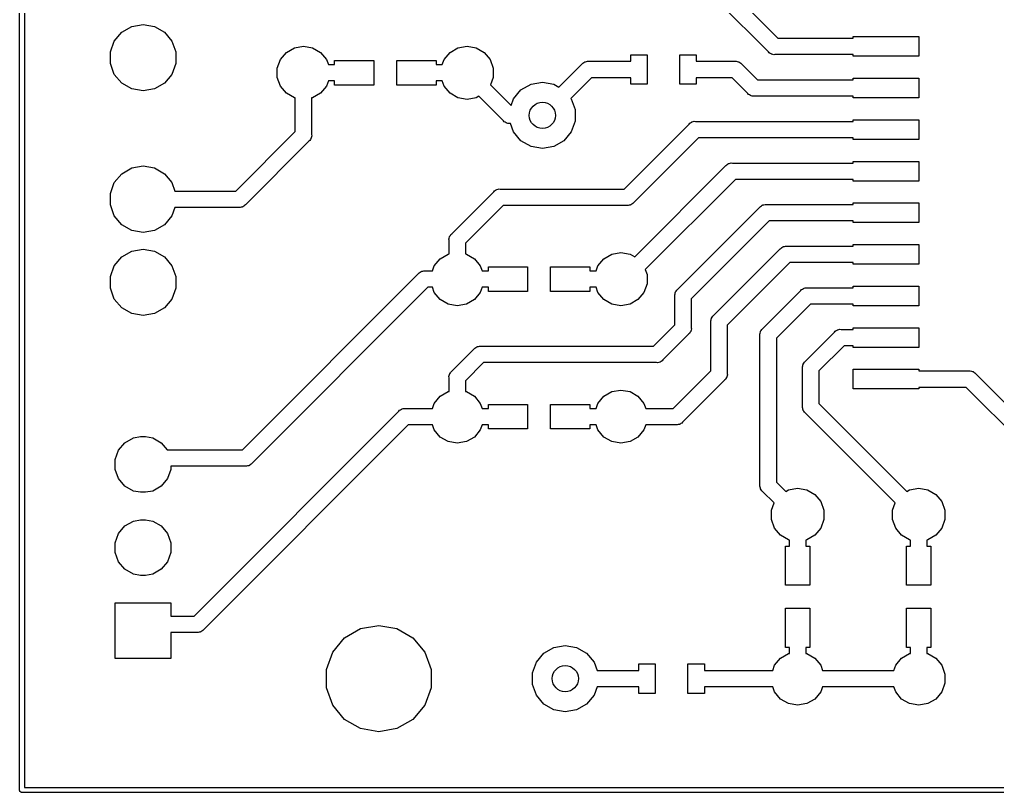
# Model space of a CAD drawing. Extents: x 89.9 to 146.1, y -94.1 to -50.9.
# Drawn here: x 89.92 to 119.81, y -94.08 to -70.47 of the extents above; entities that cross this region are included whole.
import ezdxf

# ---------------------------------------------------------------- set-up
doc = ezdxf.new("R2010")
doc.units = 0
doc.header["$MEASUREMENT"] = 0
doc.layers.add('BLACK', color=7, linetype='CONTINUOUS')

msp = doc.modelspace()

# ---------------------------------------------------------------- linework, layer by layer
at = {"layer": 'BLACK', "linetype": 'CONTINUOUS'}
for p, q in [((89.925, -93.9868), (89.925, -50.9934)), ((90.075, -51.075), (90.075, -93.925)), ((111.584, -69.5309), (113.099, -71.045)), ((112.811, -71.4641), (111.296, -69.95)), ((93.0473, -70.8621), (93.3527, -70.6858)), ((93.3527, -70.6858), (93.7, -70.6246)), ((93.7, -70.6246), (94.0473, -70.6858)), ((94.0473, -70.6858), (94.3527, -70.8621)), ((92.8206, -71.1323), (93.0473, -70.8621)), ((94.3527, -70.8621), (94.5794, -71.1323)), ((113.099, -71.045), (115.4, -71.045)), ((115.4, -71.045), (115.4, -70.995)), ((115.4, -70.995), (117.4, -70.995)), ((117.4, -70.995), (117.4, -71.595)), ((92.7, -71.4637), (92.8206, -71.1323)), ((94.5794, -71.1323), (94.7, -71.4637)), ((98.0778, -71.4777), (98.3222, -71.3366)), ((98.3222, -71.3366), (98.6, -71.2877)), ((98.6, -71.2877), (98.8778, -71.3366)), ((98.8778, -71.3366), (99.1222, -71.4777)), ((103.078, -71.4777), (103.322, -71.3366)), ((103.322, -71.3366), (103.6, -71.2877)), ((103.6, -71.2877), (103.878, -71.3366)), ((103.878, -71.3366), (104.122, -71.4777)), ((92.7, -71.8163), (92.7, -71.4637)), ((94.7, -71.4637), (94.7, -71.8163)), ((97.8, -71.9589), (97.8965, -71.6938)), ((97.8965, -71.6938), (98.0778, -71.4777)), ((99.1222, -71.4777), (99.3035, -71.6938)), ((99.3035, -71.6938), (99.3603, -71.85)), ((102.84, -71.85), (102.896, -71.6938)), ((102.896, -71.6938), (103.078, -71.4777)), ((104.122, -71.4777), (104.304, -71.6938)), ((104.304, -71.6938), (104.4, -71.9589)), ((108.6, -71.75), (108.6, -71.55)), ((108.6, -71.55), (109.1, -71.55)), ((109.1, -71.55), (109.1, -72.45)), ((110.1, -72.45), (110.1, -71.55)), ((110.1, -71.55), (110.6, -71.55)), ((110.6, -71.55), (110.6, -71.75)), ((112.832, -71.4895), (112.811, -71.4641)), ((112.861, -71.506), (112.832, -71.4895)), ((112.888, -71.5251), (112.861, -71.506)), ((112.899, -71.528), (112.888, -71.5251)), ((112.908, -71.5335), (112.899, -71.528)), ((112.941, -71.5393), (112.908, -71.5335)), ((112.973, -71.5479), (112.941, -71.5393)), ((113.006, -71.545), (112.973, -71.5479)), ((115.4, -71.545), (113.006, -71.545)), ((115.4, -71.595), (115.4, -71.545)), ((117.4, -71.595), (115.4, -71.595)), ((92.8206, -72.1477), (92.7, -71.8163)), ((94.7, -71.8163), (94.5794, -72.1477)), ((97.8, -72.2411), (97.8, -71.9589)), ((99.3603, -71.85), (99.55, -71.85)), ((99.55, -71.85), (99.55, -71.725)), ((99.55, -71.725), (100.75, -71.725)), ((100.75, -71.725), (100.75, -72.475)), ((101.45, -72.475), (101.45, -71.725)), ((101.45, -71.725), (102.65, -71.725)), ((102.65, -71.725), (102.65, -71.85)), ((102.65, -71.85), (102.84, -71.85)), ((104.4, -71.9589), (104.4, -72.2411)), ((106.408, -72.5385), (107.116, -71.8309)), ((107.116, -71.8309), (107.137, -71.8055)), ((107.137, -71.8055), (107.166, -71.789)), ((107.166, -71.789), (107.193, -71.7699)), ((107.193, -71.7699), (107.204, -71.767)), ((107.204, -71.767), (107.213, -71.7615)), ((107.213, -71.7615), (107.246, -71.7557)), ((107.246, -71.7557), (107.278, -71.7471)), ((107.278, -71.7471), (107.311, -71.75)), ((107.311, -71.75), (108.6, -71.75)), ((110.6, -71.75), (111.789, -71.75)), ((111.789, -71.75), (111.822, -71.7471)), ((111.822, -71.7471), (111.854, -71.7557)), ((111.854, -71.7557), (111.887, -71.7615)), ((111.887, -71.7615), (111.896, -71.767)), ((111.896, -71.767), (111.907, -71.7699)), ((111.907, -71.7699), (111.934, -71.7889)), ((111.934, -71.7889), (111.963, -71.8055)), ((111.963, -71.8055), (111.984, -71.8309)), ((111.984, -71.8309), (112.469, -72.315)), ((93.0473, -72.4179), (92.8206, -72.1477)), ((94.5794, -72.1477), (94.3527, -72.4179)), ((97.8965, -72.5062), (97.8, -72.2411)), ((104.4, -72.2411), (104.319, -72.465)), ((107.404, -72.25), (106.771, -72.8824)), ((108.6, -72.25), (107.404, -72.25)), ((108.6, -72.45), (108.6, -72.25)), ((111.696, -72.25), (110.6, -72.25)), ((110.6, -72.25), (110.6, -72.45)), ((112.181, -72.7341), (111.696, -72.25)), ((115.4, -72.315), (115.4, -72.265)), ((115.4, -72.265), (117.4, -72.265)), ((117.4, -72.265), (117.4, -72.865)), ((93.3527, -72.5942), (93.0473, -72.4179)), ((93.7, -72.6554), (93.3527, -72.5942)), ((94.0473, -72.5942), (93.7, -72.6554)), ((94.3527, -72.4179), (94.0473, -72.5942)), ((98.0778, -72.7223), (97.8965, -72.5062)), ((99.3035, -72.5062), (99.1222, -72.7223)), ((99.3603, -72.35), (99.3035, -72.5062)), ((99.55, -72.35), (99.3603, -72.35)), ((99.55, -72.475), (99.55, -72.35)), ((100.75, -72.475), (99.55, -72.475)), ((102.65, -72.475), (101.45, -72.475)), ((102.84, -72.35), (102.65, -72.35)), ((102.65, -72.35), (102.65, -72.475)), ((102.896, -72.5062), (102.84, -72.35)), ((103.078, -72.7223), (102.896, -72.5062)), ((104.319, -72.465), (104.947, -73.0937)), ((105.247, -72.6221), (105.553, -72.4458)), ((105.553, -72.4458), (105.9, -72.3846)), ((105.9, -72.3846), (106.247, -72.4458)), ((106.247, -72.4458), (106.408, -72.5385)), ((109.1, -72.45), (108.6, -72.45)), ((110.6, -72.45), (110.1, -72.45)), ((112.469, -72.315), (115.4, -72.315)), ((98.3222, -72.8634), (98.0778, -72.7223)), ((98.35, -72.8683), (98.3222, -72.8634)), ((98.35, -73.8964), (98.35, -72.8683)), ((98.8778, -72.8634), (98.85, -72.8683)), ((98.85, -72.8683), (98.85, -73.9891)), ((99.1222, -72.7223), (98.8778, -72.8634)), ((103.322, -72.8634), (103.078, -72.7223)), ((103.6, -72.9123), (103.322, -72.8634)), ((103.878, -72.8634), (103.6, -72.9123)), ((103.961, -72.815), (103.878, -72.8634)), ((104.716, -73.5691), (103.961, -72.815)), ((104.947, -73.0937), (105.021, -72.8923)), ((105.021, -72.8923), (105.247, -72.6221)), ((106.771, -72.8824), (106.779, -72.8923)), ((106.779, -72.8923), (106.9, -73.2237)), ((112.202, -72.7595), (112.181, -72.7341)), ((112.231, -72.776), (112.202, -72.7595)), ((112.258, -72.7951), (112.231, -72.776)), ((112.269, -72.798), (112.258, -72.7951)), ((112.278, -72.8035), (112.269, -72.798)), ((112.311, -72.8093), (112.278, -72.8035)), ((112.343, -72.8179), (112.311, -72.8093)), ((112.376, -72.815), (112.343, -72.8179)), ((115.4, -72.815), (112.376, -72.815)), ((115.4, -72.865), (115.4, -72.815)), ((117.4, -72.865), (115.4, -72.865)), ((106.9, -73.2237), (106.9, -73.5763)), ((104.737, -73.5945), (104.716, -73.5691)), ((104.766, -73.611), (104.737, -73.5945)), ((104.793, -73.6301), (104.766, -73.611)), ((104.804, -73.633), (104.793, -73.6301)), ((104.813, -73.6385), (104.804, -73.633)), ((104.846, -73.6443), (104.813, -73.6385)), ((104.878, -73.6529), (104.846, -73.6443)), ((104.911, -73.65), (104.878, -73.6529)), ((104.927, -73.65), (104.911, -73.65)), ((105.021, -73.9077), (104.927, -73.65)), ((106.9, -73.5763), (106.779, -73.9077)), ((108.396, -75.65), (110.381, -73.6659)), ((110.381, -73.6659), (110.402, -73.6405)), ((110.402, -73.6405), (110.431, -73.624)), ((110.431, -73.624), (110.458, -73.6049)), ((110.458, -73.6049), (110.469, -73.602)), ((110.469, -73.602), (110.478, -73.5965)), ((110.478, -73.5965), (110.511, -73.5907)), ((110.511, -73.5907), (110.543, -73.5821)), ((110.543, -73.5821), (110.576, -73.585)), ((110.576, -73.585), (115.4, -73.585)), ((115.4, -73.585), (115.4, -73.535)), ((115.4, -73.535), (117.4, -73.535)), ((117.4, -73.535), (117.4, -74.135)), ((96.5364, -75.71), (98.35, -73.8964)), ((98.833, -74.0965), (98.8301, -74.1073)), ((98.8385, -74.0868), (98.833, -74.0965)), ((98.8443, -74.0542), (98.8385, -74.0868)), ((98.8529, -74.0221), (98.8443, -74.0542)), ((98.85, -73.9891), (98.8529, -74.0221)), ((105.247, -74.1779), (105.021, -73.9077)), ((106.779, -73.9077), (106.553, -74.1779)), ((110.669, -74.085), (108.684, -76.0691)), ((115.4, -74.085), (110.669, -74.085)), ((115.4, -74.135), (115.4, -74.085)), ((98.7691, -74.1845), (96.8245, -76.1291)), ((98.7945, -74.1632), (98.7691, -74.1845)), ((98.811, -74.1345), (98.7945, -74.1632)), ((98.8301, -74.1073), (98.811, -74.1345)), ((105.553, -74.3542), (105.247, -74.1779)), ((105.9, -74.4154), (105.553, -74.3542)), ((106.247, -74.3542), (105.9, -74.4154)), ((106.553, -74.1779), (106.247, -74.3542)), ((117.4, -74.135), (115.4, -74.135)), ((93.3527, -75.0058), (93.7, -74.9446)), ((93.7, -74.9446), (94.0473, -75.0058)), ((108.725, -77.7216), (111.511, -74.9359)), ((111.511, -74.9359), (111.532, -74.9105)), ((111.532, -74.9105), (111.561, -74.894)), ((111.561, -74.894), (111.588, -74.8749)), ((111.588, -74.8749), (111.599, -74.872)), ((111.599, -74.872), (111.608, -74.8665)), ((111.608, -74.8665), (111.641, -74.8607)), ((111.641, -74.8607), (111.673, -74.8521)), ((111.673, -74.8521), (111.706, -74.855)), ((111.706, -74.855), (115.4, -74.855)), ((115.4, -74.855), (115.4, -74.805)), ((115.4, -74.805), (117.4, -74.805)), ((117.4, -74.805), (117.4, -75.405)), ((92.8206, -75.4523), (93.0473, -75.1821)), ((93.0473, -75.1821), (93.3527, -75.0058)), ((94.0473, -75.0058), (94.3527, -75.1821)), ((94.3527, -75.1821), (94.5794, -75.4523)), ((92.7, -75.7837), (92.8206, -75.4523)), ((94.5794, -75.4523), (94.6732, -75.71)), ((111.799, -75.355), (109.045, -78.1084)), ((115.4, -75.355), (111.799, -75.355)), ((115.4, -75.405), (115.4, -75.355)), ((117.4, -75.405), (115.4, -75.405)), ((92.7, -76.1363), (92.7, -75.7837)), ((94.6732, -75.71), (96.5364, -75.71)), ((103.131, -77.0155), (104.416, -75.7309)), ((104.416, -75.7309), (104.437, -75.7055)), ((104.437, -75.7055), (104.466, -75.689)), ((104.466, -75.689), (104.493, -75.6699)), ((104.493, -75.6699), (104.504, -75.667)), ((104.504, -75.667), (104.513, -75.6615)), ((104.513, -75.6615), (104.546, -75.6557)), ((104.546, -75.6557), (104.578, -75.6471)), ((104.578, -75.6471), (104.611, -75.65)), ((104.611, -75.65), (108.396, -75.65)), ((92.8206, -76.4677), (92.7, -76.1363)), ((96.7365, -76.193), (96.7268, -76.1985)), ((96.7473, -76.1901), (96.7365, -76.193)), ((96.7744, -76.171), (96.7473, -76.1901)), ((96.8032, -76.1545), (96.7744, -76.171)), ((96.8245, -76.1291), (96.8032, -76.1545)), ((104.704, -76.15), (103.55, -77.3036)), ((108.489, -76.15), (104.704, -76.15)), ((108.522, -76.1529), (108.489, -76.15)), ((108.554, -76.1443), (108.522, -76.1529)), ((108.587, -76.1385), (108.554, -76.1443)), ((108.596, -76.133), (108.587, -76.1385)), ((108.607, -76.1301), (108.596, -76.133)), ((108.634, -76.111), (108.607, -76.1301)), ((108.663, -76.0945), (108.634, -76.111)), ((108.684, -76.0691), (108.663, -76.0945)), ((112.541, -76.2059), (112.562, -76.1805)), ((112.562, -76.1805), (112.591, -76.164)), ((112.591, -76.164), (112.618, -76.1449)), ((112.618, -76.1449), (112.629, -76.142)), ((112.629, -76.142), (112.638, -76.1365)), ((112.638, -76.1365), (112.671, -76.1307)), ((112.671, -76.1307), (112.703, -76.1221)), ((112.703, -76.1221), (112.736, -76.125)), ((112.736, -76.125), (115.4, -76.125)), ((115.4, -76.125), (115.4, -76.075)), ((115.4, -76.075), (117.4, -76.075)), ((117.4, -76.075), (117.4, -76.675)), ((93.0473, -76.7379), (92.8206, -76.4677)), ((94.5794, -76.4677), (94.3527, -76.7379)), ((94.6732, -76.21), (94.5794, -76.4677)), ((96.6291, -76.21), (94.6732, -76.21)), ((96.6621, -76.2129), (96.6291, -76.21)), ((96.6942, -76.2043), (96.6621, -76.2129)), ((96.7268, -76.1985), (96.6942, -76.2043)), ((110.031, -78.7155), (112.541, -76.2059)), ((93.3527, -76.9142), (93.0473, -76.7379)), ((94.3527, -76.7379), (94.0473, -76.9142)), ((112.829, -76.625), (110.45, -79.0036)), ((115.4, -76.625), (112.829, -76.625)), ((115.4, -76.675), (115.4, -76.625)), ((117.4, -76.675), (115.4, -76.675)), ((93.7, -76.9754), (93.3527, -76.9142)), ((94.0473, -76.9142), (93.7, -76.9754)), ((103.07, -77.0927), (103.089, -77.0655)), ((103.089, -77.0655), (103.106, -77.0368)), ((103.106, -77.0368), (103.131, -77.0155)), ((103.047, -77.1779), (103.056, -77.1458)), ((103.05, -77.2109), (103.047, -77.1779)), ((103.05, -77.6317), (103.05, -77.2109)), ((103.056, -77.1458), (103.061, -77.1132)), ((103.061, -77.1132), (103.067, -77.1035)), ((103.067, -77.1035), (103.07, -77.0927)), ((103.55, -77.3036), (103.55, -77.6317)), ((115.4, -77.395), (115.4, -77.345)), ((115.4, -77.345), (117.4, -77.345)), ((117.4, -77.345), (117.4, -77.945)), ((93.0473, -77.7221), (93.3527, -77.5458)), ((93.3527, -77.5458), (93.7, -77.4846)), ((93.7, -77.4846), (94.0473, -77.5458)), ((94.0473, -77.5458), (94.3527, -77.7221)), ((102.778, -77.7777), (103.022, -77.6366)), ((103.022, -77.6366), (103.05, -77.6317)), ((103.55, -77.6317), (103.578, -77.6366)), ((103.578, -77.6366), (103.822, -77.7777)), ((107.778, -77.7777), (108.022, -77.6366)), ((108.022, -77.6366), (108.3, -77.5877)), ((108.3, -77.5877), (108.578, -77.6366)), ((108.578, -77.6366), (108.725, -77.7216)), ((111.131, -79.5155), (113.171, -77.4759)), ((113.171, -77.4759), (113.192, -77.4505)), ((113.192, -77.4505), (113.221, -77.434)), ((113.221, -77.434), (113.248, -77.4149)), ((113.248, -77.4149), (113.259, -77.412)), ((113.259, -77.412), (113.268, -77.4065)), ((113.268, -77.4065), (113.301, -77.4007)), ((113.301, -77.4007), (113.333, -77.3921)), ((113.333, -77.3921), (113.366, -77.395)), ((113.366, -77.395), (115.4, -77.395)), ((92.8206, -77.9923), (93.0473, -77.7221)), ((94.3527, -77.7221), (94.5794, -77.9923)), ((102.596, -77.9938), (102.778, -77.7777)), ((103.822, -77.7777), (104.004, -77.9938)), ((107.596, -77.9938), (107.778, -77.7777)), ((113.459, -77.895), (111.55, -79.8036)), ((115.4, -77.895), (113.459, -77.895)), ((115.4, -77.945), (115.4, -77.895)), ((117.4, -77.945), (115.4, -77.945)), ((92.7, -78.3237), (92.8206, -77.9923)), ((94.5794, -77.9923), (94.7, -78.3237)), ((96.7364, -83.61), (102.116, -78.2309)), ((102.116, -78.2309), (102.137, -78.2055)), ((102.137, -78.2055), (102.166, -78.189)), ((102.166, -78.189), (102.193, -78.1699)), ((102.193, -78.1699), (102.204, -78.167)), ((102.204, -78.167), (102.213, -78.1615)), ((102.213, -78.1615), (102.246, -78.1557)), ((102.246, -78.1557), (102.278, -78.1471)), ((102.278, -78.1471), (102.311, -78.15)), ((102.311, -78.15), (102.54, -78.15)), ((102.54, -78.15), (102.596, -77.9938)), ((104.004, -77.9938), (104.06, -78.15)), ((104.06, -78.15), (104.25, -78.15)), ((104.25, -78.15), (104.25, -78.025)), ((104.25, -78.025), (105.45, -78.025)), ((105.45, -78.025), (105.45, -78.775)), ((106.15, -78.775), (106.15, -78.025)), ((106.15, -78.025), (107.35, -78.025)), ((107.35, -78.025), (107.35, -78.15)), ((107.35, -78.15), (107.54, -78.15)), ((107.54, -78.15), (107.596, -77.9938)), ((109.045, -78.1084), (109.1, -78.2589)), ((109.1, -78.2589), (109.1, -78.5411)), ((92.7, -78.6763), (92.7, -78.3237)), ((94.7, -78.3237), (94.7, -78.6763)), ((109.1, -78.5411), (109.004, -78.8062)), ((92.8206, -79.0077), (92.7, -78.6763)), ((94.7, -78.6763), (94.5794, -79.0077)), ((102.404, -78.65), (97.0245, -84.0291)), ((102.54, -78.65), (102.404, -78.65)), ((102.596, -78.8062), (102.54, -78.65)), ((102.778, -79.0223), (102.596, -78.8062)), ((104.004, -78.8062), (103.822, -79.0223)), ((104.06, -78.65), (104.004, -78.8062)), ((104.25, -78.65), (104.06, -78.65)), ((104.25, -78.775), (104.25, -78.65)), ((105.45, -78.775), (104.25, -78.775)), ((107.35, -78.775), (106.15, -78.775)), ((107.54, -78.65), (107.35, -78.65)), ((107.35, -78.65), (107.35, -78.775)), ((107.596, -78.8062), (107.54, -78.65)), ((107.778, -79.0223), (107.596, -78.8062)), ((109.004, -78.8062), (108.822, -79.0223)), ((109.947, -78.8779), (109.956, -78.8458)), ((109.95, -78.9109), (109.947, -78.8779)), ((109.956, -78.8458), (109.961, -78.8132)), ((109.961, -78.8132), (109.967, -78.8035)), ((109.967, -78.8035), (109.97, -78.7927)), ((109.97, -78.7927), (109.989, -78.7655)), ((109.989, -78.7655), (110.006, -78.7368)), ((110.006, -78.7368), (110.031, -78.7155)), ((112.631, -79.9155), (113.801, -78.7459)), ((113.801, -78.7459), (113.822, -78.7205)), ((113.822, -78.7205), (113.851, -78.704)), ((113.851, -78.704), (113.878, -78.6849)), ((113.878, -78.6849), (113.889, -78.682)), ((113.889, -78.682), (113.898, -78.6765)), ((113.898, -78.6765), (113.931, -78.6707)), ((113.931, -78.6707), (113.963, -78.6621)), ((113.963, -78.6621), (113.996, -78.665)), ((113.996, -78.665), (115.4, -78.665)), ((115.4, -78.665), (115.4, -78.615)), ((115.4, -78.615), (117.4, -78.615)), ((117.4, -78.615), (117.4, -79.215)), ((93.0473, -79.2779), (92.8206, -79.0077)), ((94.5794, -79.0077), (94.3527, -79.2779)), ((103.022, -79.1634), (102.778, -79.0223)), ((103.3, -79.2123), (103.022, -79.1634)), ((103.578, -79.1634), (103.3, -79.2123)), ((103.822, -79.0223), (103.578, -79.1634)), ((108.022, -79.1634), (107.778, -79.0223)), ((108.3, -79.2123), (108.022, -79.1634)), ((108.578, -79.1634), (108.3, -79.2123)), ((108.822, -79.0223), (108.578, -79.1634)), ((109.95, -79.7964), (109.95, -78.9109)), ((110.45, -79.0036), (110.45, -79.8891)), ((114.089, -79.165), (113.05, -80.2036)), ((115.4, -79.165), (114.089, -79.165)), ((115.4, -79.215), (115.4, -79.165)), ((93.3527, -79.4542), (93.0473, -79.2779)), ((93.7, -79.5154), (93.3527, -79.4542)), ((94.0473, -79.4542), (93.7, -79.5154)), ((94.3527, -79.2779), (94.0473, -79.4542)), ((117.4, -79.215), (115.4, -79.215)), ((111.047, -79.6779), (111.056, -79.6458)), ((111.05, -79.7109), (111.047, -79.6779)), ((111.05, -81.1964), (111.05, -79.7109)), ((111.056, -79.6458), (111.061, -79.6132)), ((111.061, -79.6132), (111.067, -79.6035)), ((111.067, -79.6035), (111.07, -79.5927)), ((111.07, -79.5927), (111.089, -79.5655)), ((111.089, -79.5655), (111.106, -79.5368)), ((111.106, -79.5368), (111.131, -79.5155)), ((109.296, -80.45), (109.95, -79.7964)), ((110.394, -80.0632), (110.369, -80.0845)), ((110.411, -80.0345), (110.394, -80.0632)), ((110.43, -80.0073), (110.411, -80.0345)), ((110.433, -79.9965), (110.43, -80.0073)), ((110.439, -79.9868), (110.433, -79.9965)), ((110.444, -79.9542), (110.439, -79.9868)), ((110.453, -79.9221), (110.444, -79.9542)), ((110.45, -79.8891), (110.453, -79.9221)), ((111.55, -79.8036), (111.55, -81.2891)), ((112.547, -80.0779), (112.556, -80.0458)), ((112.55, -80.1109), (112.547, -80.0779)), ((112.556, -80.0458), (112.561, -80.0132)), ((112.561, -80.0132), (112.567, -80.0035)), ((112.567, -80.0035), (112.57, -79.9927)), ((112.57, -79.9927), (112.589, -79.9655)), ((112.589, -79.9655), (112.606, -79.9368)), ((112.606, -79.9368), (112.631, -79.9155)), ((113.931, -80.9155), (114.831, -80.0159)), ((114.831, -80.0159), (114.852, -79.9905)), ((114.852, -79.9905), (114.881, -79.974)), ((114.881, -79.974), (114.908, -79.9549)), ((114.908, -79.9549), (114.919, -79.952)), ((114.919, -79.952), (114.928, -79.9465)), ((114.928, -79.9465), (114.961, -79.9407)), ((114.961, -79.9407), (114.993, -79.9321)), ((114.993, -79.9321), (115.026, -79.935)), ((115.026, -79.935), (115.4, -79.935)), ((115.4, -79.935), (115.4, -79.885)), ((115.4, -79.885), (117.4, -79.885)), ((117.4, -79.885), (117.4, -80.485)), ((110.369, -80.0845), (109.584, -80.8691)), ((112.55, -84.6891), (112.55, -80.1109)), ((113.05, -80.2036), (113.05, -84.5964)), ((103.131, -81.2155), (103.816, -80.5309)), ((103.816, -80.5309), (103.837, -80.5055)), ((103.837, -80.5055), (103.866, -80.489)), ((103.866, -80.489), (103.893, -80.4699)), ((103.893, -80.4699), (103.904, -80.467)), ((103.904, -80.467), (103.913, -80.4615)), ((103.913, -80.4615), (103.946, -80.4557)), ((103.946, -80.4557), (103.978, -80.4471)), ((103.978, -80.4471), (104.011, -80.45)), ((104.011, -80.45), (109.296, -80.45)), ((115.119, -80.435), (114.35, -81.2036)), ((115.4, -80.435), (115.119, -80.435)), ((115.4, -80.485), (115.4, -80.435)), ((117.4, -80.485), (115.4, -80.485)), ((104.104, -80.95), (103.55, -81.5036)), ((109.389, -80.95), (104.104, -80.95)), ((109.422, -80.9529), (109.389, -80.95)), ((109.454, -80.9443), (109.422, -80.9529)), ((109.487, -80.9385), (109.454, -80.9443)), ((109.496, -80.933), (109.487, -80.9385)), ((109.507, -80.9301), (109.496, -80.933)), ((109.534, -80.9111), (109.507, -80.9301)), ((109.563, -80.8945), (109.534, -80.9111)), ((109.584, -80.8691), (109.563, -80.8945)), ((113.87, -80.9927), (113.889, -80.9655)), ((113.889, -80.9655), (113.906, -80.9368)), ((113.906, -80.9368), (113.931, -80.9155)), ((103.07, -81.2927), (103.089, -81.2655)), ((103.089, -81.2655), (103.106, -81.2368)), ((103.106, -81.2368), (103.131, -81.2155)), ((109.896, -82.35), (111.05, -81.1964)), ((113.847, -81.0779), (113.856, -81.0458)), ((113.85, -81.1109), (113.847, -81.0779)), ((113.85, -82.2891), (113.85, -81.1109)), ((113.856, -81.0458), (113.861, -81.0132)), ((113.861, -81.0132), (113.867, -81.0035)), ((113.867, -81.0035), (113.87, -80.9927)), ((114.35, -81.2036), (114.35, -82.1964)), ((115.4, -81.755), (115.4, -81.155)), ((115.4, -81.155), (117.4, -81.155)), ((117.4, -81.155), (117.4, -81.205)), ((117.4, -81.205), (118.944, -81.205)), ((118.944, -81.205), (118.977, -81.2021)), ((118.977, -81.2021), (119.009, -81.2107)), ((119.009, -81.2107), (119.042, -81.2165)), ((119.042, -81.2165), (119.051, -81.222)), ((119.051, -81.222), (119.062, -81.2249)), ((119.062, -81.2249), (119.089, -81.2439)), ((119.089, -81.2439), (119.118, -81.2605)), ((119.118, -81.2605), (119.139, -81.2859)), ((103.047, -81.3779), (103.056, -81.3458)), ((103.05, -81.4109), (103.047, -81.3779)), ((103.05, -81.8317), (103.05, -81.4109)), ((103.056, -81.3458), (103.061, -81.3132)), ((103.061, -81.3132), (103.067, -81.3035)), ((103.067, -81.3035), (103.07, -81.2927)), ((103.55, -81.5036), (103.55, -81.8317)), ((111.469, -81.4845), (110.184, -82.7691)), ((111.494, -81.4632), (111.469, -81.4845)), ((111.511, -81.4345), (111.494, -81.4632)), ((111.53, -81.4073), (111.511, -81.4345)), ((111.533, -81.3965), (111.53, -81.4073)), ((111.539, -81.3868), (111.533, -81.3965)), ((111.544, -81.3542), (111.539, -81.3868)), ((111.553, -81.3221), (111.544, -81.3542)), ((111.55, -81.2891), (111.553, -81.3221)), ((119.139, -81.2859), (121.369, -83.5155)), ((102.778, -81.9777), (103.022, -81.8366)), ((103.022, -81.8366), (103.05, -81.8317)), ((103.55, -81.8317), (103.578, -81.8366)), ((103.578, -81.8366), (103.822, -81.9777)), ((107.778, -81.9777), (108.022, -81.8366)), ((108.022, -81.8366), (108.3, -81.7877)), ((108.3, -81.7877), (108.578, -81.8366)), ((108.578, -81.8366), (108.822, -81.9777)), ((117.4, -81.755), (115.4, -81.755)), ((118.851, -81.705), (117.4, -81.705)), ((117.4, -81.705), (117.4, -81.755)), ((120.95, -83.8036), (118.851, -81.705)), ((102.596, -82.1938), (102.778, -81.9777)), ((103.822, -81.9777), (104.004, -82.1938)), ((107.596, -82.1938), (107.778, -81.9777)), ((108.822, -81.9777), (109.004, -82.1938)), ((95.2564, -88.69), (101.516, -82.4309)), ((101.516, -82.4309), (101.537, -82.4055)), ((101.537, -82.4055), (101.566, -82.389)), ((101.566, -82.389), (101.593, -82.3699)), ((101.593, -82.3699), (101.604, -82.367)), ((101.604, -82.367), (101.613, -82.3615)), ((101.613, -82.3615), (101.646, -82.3557)), ((101.646, -82.3557), (101.678, -82.3471)), ((101.678, -82.3471), (101.711, -82.35)), ((101.711, -82.35), (102.54, -82.35)), ((102.54, -82.35), (102.596, -82.1938)), ((104.004, -82.1938), (104.06, -82.35)), ((104.06, -82.35), (104.25, -82.35)), ((104.25, -82.35), (104.25, -82.225)), ((104.25, -82.225), (105.45, -82.225)), ((105.45, -82.225), (105.45, -82.975)), ((106.15, -82.975), (106.15, -82.225)), ((106.15, -82.225), (107.35, -82.225)), ((107.35, -82.225), (107.35, -82.35)), ((107.35, -82.35), (107.54, -82.35)), ((107.54, -82.35), (107.596, -82.1938)), ((109.004, -82.1938), (109.06, -82.35)), ((109.06, -82.35), (109.896, -82.35)), ((113.847, -82.3221), (113.85, -82.2891)), ((113.856, -82.3542), (113.847, -82.3221)), ((113.861, -82.3868), (113.856, -82.3542)), ((113.867, -82.3965), (113.861, -82.3868)), ((113.87, -82.4073), (113.867, -82.3965)), ((113.889, -82.4345), (113.87, -82.4073)), ((113.906, -82.4632), (113.889, -82.4345)), ((113.931, -82.4845), (113.906, -82.4632)), ((114.35, -82.1964), (116.092, -83.9387)), ((115.739, -84.2922), (113.931, -82.4845)), ((101.804, -82.85), (95.5445, -89.1091)), ((102.54, -82.85), (101.804, -82.85)), ((102.596, -83.0062), (102.54, -82.85)), ((102.778, -83.2223), (102.596, -83.0062)), ((104.004, -83.0062), (103.822, -83.2223)), ((104.06, -82.85), (104.004, -83.0062)), ((104.25, -82.85), (104.06, -82.85)), ((104.25, -82.975), (104.25, -82.85)), ((105.45, -82.975), (104.25, -82.975)), ((107.35, -82.975), (106.15, -82.975)), ((107.54, -82.85), (107.35, -82.85)), ((107.35, -82.85), (107.35, -82.975)), ((107.596, -83.0062), (107.54, -82.85)), ((107.778, -83.2223), (107.596, -83.0062)), ((109.004, -83.0062), (108.822, -83.2223)), ((109.06, -82.85), (109.004, -83.0062)), ((109.989, -82.85), (109.06, -82.85)), ((110.022, -82.8529), (109.989, -82.85)), ((110.054, -82.8443), (110.022, -82.8529)), ((110.087, -82.8385), (110.054, -82.8443)), ((110.096, -82.833), (110.087, -82.8385)), ((110.107, -82.8301), (110.096, -82.833)), ((110.134, -82.811), (110.107, -82.8301)), ((110.163, -82.7945), (110.134, -82.811)), ((110.184, -82.7691), (110.163, -82.7945)), ((93.1452, -83.3988), (93.4048, -83.2489)), ((93.4048, -83.2489), (93.6256, -83.21)), ((93.6256, -83.21), (93.7744, -83.21)), ((93.7744, -83.21), (93.9952, -83.2489)), ((93.9952, -83.2489), (94.2548, -83.3988)), ((103.022, -83.3634), (102.778, -83.2223)), ((103.3, -83.4123), (103.022, -83.3634)), ((103.578, -83.3634), (103.3, -83.4123)), ((103.822, -83.2223), (103.578, -83.3634)), ((108.022, -83.3634), (107.778, -83.2223)), ((108.3, -83.4123), (108.022, -83.3634)), ((108.578, -83.3634), (108.3, -83.4123)), ((108.822, -83.2223), (108.578, -83.3634)), ((92.85, -83.9101), (92.9525, -83.6284)), ((92.9525, -83.6284), (93.1452, -83.3988)), ((94.2548, -83.3988), (94.432, -83.61)), ((94.432, -83.61), (96.7364, -83.61)), ((92.85, -84.2099), (92.85, -83.9101)), ((116.092, -83.9387), (116.092, -83.9387)), ((116.092, -83.9387), (117.039, -84.8849)), ((92.9525, -84.4916), (92.85, -84.2099)), ((94.55, -84.2099), (94.4475, -84.4916)), ((96.8291, -84.11), (94.55, -84.11)), ((94.55, -84.11), (94.55, -84.2099)), ((96.8621, -84.1129), (96.8291, -84.11)), ((96.8942, -84.1043), (96.8621, -84.1129)), ((96.9268, -84.0985), (96.8942, -84.1043)), ((96.9365, -84.093), (96.9268, -84.0985)), ((96.9473, -84.0901), (96.9365, -84.093)), ((96.9744, -84.071), (96.9473, -84.0901)), ((97.0032, -84.0545), (96.9744, -84.071)), ((97.0245, -84.0291), (97.0032, -84.0545)), ((93.1452, -84.7212), (92.9525, -84.4916)), ((94.4475, -84.4916), (94.2548, -84.7212)), ((116.681, -85.235), (115.739, -84.2922)), ((115.739, -84.2922), (115.739, -84.2922)), ((93.4048, -84.8711), (93.1452, -84.7212)), ((94.2548, -84.7212), (93.9952, -84.8711)), ((112.547, -84.7221), (112.55, -84.6891)), ((112.556, -84.7542), (112.547, -84.7221)), ((112.561, -84.7868), (112.556, -84.7542)), ((112.567, -84.7965), (112.561, -84.7868)), ((112.57, -84.8073), (112.567, -84.7965)), ((112.589, -84.8345), (112.57, -84.8073)), ((112.606, -84.8632), (112.589, -84.8345)), ((113.05, -84.5964), (113.339, -84.8849)), ((113.339, -84.8849), (113.422, -84.8366)), ((113.422, -84.8366), (113.7, -84.7877)), ((113.7, -84.7877), (113.978, -84.8366)), ((113.978, -84.8366), (114.222, -84.9777)), ((117.039, -84.8849), (117.122, -84.8366)), ((117.122, -84.8366), (117.4, -84.7877)), ((117.4, -84.7877), (117.678, -84.8366)), ((117.678, -84.8366), (117.922, -84.9777)), ((93.6256, -84.91), (93.4048, -84.8711)), ((93.7744, -84.91), (93.6256, -84.91)), ((93.9952, -84.8711), (93.7744, -84.91)), ((112.631, -84.8845), (112.606, -84.8632)), ((112.981, -85.235), (112.631, -84.8845)), ((114.222, -84.9777), (114.404, -85.1938)), ((117.922, -84.9777), (118.104, -85.1938)), ((112.9, -85.4589), (112.981, -85.235)), ((114.404, -85.1938), (114.5, -85.4589)), ((116.6, -85.4589), (116.681, -85.235)), ((118.104, -85.1938), (118.2, -85.4589)), ((93.4048, -85.7889), (93.6256, -85.75)), ((93.6256, -85.75), (93.7744, -85.75)), ((93.7744, -85.75), (93.9952, -85.7889)), ((112.9, -85.7411), (112.9, -85.4589)), ((112.996, -86.0062), (112.9, -85.7411)), ((114.5, -85.7411), (114.404, -86.0062)), ((114.5, -85.4589), (114.5, -85.7411)), ((116.6, -85.7411), (116.6, -85.4589)), ((116.696, -86.0062), (116.6, -85.7411)), ((118.2, -85.7411), (118.104, -86.0062)), ((118.2, -85.4589), (118.2, -85.7411)), ((92.9525, -86.1684), (93.1452, -85.9388)), ((93.1452, -85.9388), (93.4048, -85.7889)), ((93.9952, -85.7889), (94.2548, -85.9388)), ((94.2548, -85.9388), (94.4475, -86.1684)), ((113.178, -86.2223), (112.996, -86.0062)), ((114.404, -86.0062), (114.222, -86.2223)), ((116.878, -86.2223), (116.696, -86.0062)), ((118.104, -86.0062), (117.922, -86.2223)), ((92.85, -86.4501), (92.9525, -86.1684)), ((94.4475, -86.1684), (94.55, -86.4501)), ((113.422, -86.3634), (113.178, -86.2223)), ((114.222, -86.2223), (113.978, -86.3634)), ((117.122, -86.3634), (116.878, -86.2223)), ((117.922, -86.2223), (117.678, -86.3634)), ((92.85, -86.7499), (92.85, -86.4501)), ((94.55, -86.4501), (94.55, -86.7499)), ((113.325, -87.75), (113.325, -86.55)), ((113.325, -86.55), (113.45, -86.55)), ((113.45, -86.3683), (113.422, -86.3634)), ((113.45, -86.55), (113.45, -86.3683)), ((113.978, -86.3634), (113.95, -86.3683)), ((113.95, -86.3683), (113.95, -86.55)), ((113.95, -86.55), (114.075, -86.55)), ((114.075, -86.55), (114.075, -87.75)), ((117.025, -87.75), (117.025, -86.55)), ((117.025, -86.55), (117.15, -86.55)), ((117.15, -86.3683), (117.122, -86.3634)), ((117.15, -86.55), (117.15, -86.3683)), ((117.678, -86.3634), (117.65, -86.3683)), ((117.65, -86.3683), (117.65, -86.55)), ((117.65, -86.55), (117.775, -86.55)), ((117.775, -86.55), (117.775, -87.75)), ((92.9525, -87.0316), (92.85, -86.7499)), ((94.55, -86.7499), (94.4475, -87.0316)), ((93.1452, -87.2612), (92.9525, -87.0316)), ((94.4475, -87.0316), (94.2548, -87.2612)), ((93.4048, -87.4111), (93.1452, -87.2612)), ((93.6256, -87.45), (93.4048, -87.4111)), ((93.7744, -87.45), (93.6256, -87.45)), ((93.9952, -87.4111), (93.7744, -87.45)), ((94.2548, -87.2612), (93.9952, -87.4111)), ((114.075, -87.75), (113.325, -87.75)), ((117.775, -87.75), (117.025, -87.75)), ((92.85, -89.99), (92.85, -88.29)), ((92.85, -88.29), (94.55, -88.29)), ((94.55, -88.29), (94.55, -88.69)), ((94.55, -88.69), (95.2564, -88.69)), ((113.325, -89.65), (113.325, -88.45)), ((113.325, -88.45), (114.075, -88.45)), ((114.075, -88.45), (114.075, -89.65)), ((117.025, -89.65), (117.025, -88.45)), ((117.025, -88.45), (117.775, -88.45)), ((117.775, -88.45), (117.775, -89.65)), ((100.344, -89.0733), (100.9, -88.9753)), ((100.9, -88.9753), (101.456, -89.0733)), ((95.3491, -89.19), (94.55, -89.19)), ((94.55, -89.19), (94.55, -89.99)), ((95.3821, -89.1929), (95.3491, -89.19)), ((95.4142, -89.1843), (95.3821, -89.1929)), ((95.4468, -89.1785), (95.4142, -89.1843)), ((95.4565, -89.173), (95.4468, -89.1785)), ((95.4673, -89.1701), (95.4565, -89.173)), ((95.4944, -89.151), (95.4673, -89.1701)), ((95.5232, -89.1345), (95.4944, -89.151)), ((95.5445, -89.1091), (95.5232, -89.1345)), ((99.8557, -89.3554), (100.344, -89.0733)), ((101.456, -89.0733), (101.944, -89.3554)), ((99.493, -89.7877), (99.8557, -89.3554)), ((101.944, -89.3554), (102.307, -89.7877)), ((106.253, -89.6458), (106.6, -89.5846)), ((106.6, -89.5846), (106.947, -89.6458)), ((99.3, -90.3179), (99.493, -89.7877)), ((102.307, -89.7877), (102.5, -90.3179)), ((105.721, -90.0923), (105.947, -89.8221)), ((105.947, -89.8221), (106.253, -89.6458)), ((106.947, -89.6458), (107.253, -89.8221)), ((107.253, -89.8221), (107.479, -90.0923)), ((113.178, -89.9777), (113.422, -89.8366)), ((113.45, -89.65), (113.325, -89.65)), ((113.422, -89.8366), (113.45, -89.8317)), ((113.45, -89.8317), (113.45, -89.65)), ((114.075, -89.65), (113.95, -89.65)), ((113.95, -89.65), (113.95, -89.8317)), ((113.95, -89.8317), (113.978, -89.8366)), ((113.978, -89.8366), (114.222, -89.9777)), ((116.878, -89.9777), (117.122, -89.8366)), ((117.15, -89.65), (117.025, -89.65)), ((117.122, -89.8366), (117.15, -89.8317)), ((117.15, -89.8317), (117.15, -89.65)), ((117.775, -89.65), (117.65, -89.65)), ((117.65, -89.65), (117.65, -89.8317)), ((117.65, -89.8317), (117.678, -89.8366)), ((117.678, -89.8366), (117.922, -89.9777)), ((94.55, -89.99), (92.85, -89.99)), ((105.6, -90.4237), (105.721, -90.0923)), ((107.479, -90.0923), (107.573, -90.35)), ((108.85, -90.35), (108.85, -90.15)), ((108.85, -90.15), (109.35, -90.15)), ((109.35, -90.15), (109.35, -91.05)), ((110.35, -91.05), (110.35, -90.15)), ((110.35, -90.15), (110.85, -90.15)), ((110.85, -90.15), (110.85, -90.35)), ((112.94, -90.35), (112.996, -90.1938)), ((112.996, -90.1938), (113.178, -89.9777)), ((114.222, -89.9777), (114.404, -90.1938)), ((114.404, -90.1938), (114.46, -90.35)), ((116.64, -90.35), (116.696, -90.1938)), ((116.696, -90.1938), (116.878, -89.9777)), ((117.922, -89.9777), (118.104, -90.1938)), ((118.104, -90.1938), (118.2, -90.4589)), ((99.3, -90.8821), (99.3, -90.3179)), ((102.5, -90.3179), (102.5, -90.8821)), ((105.6, -90.7763), (105.6, -90.4237)), ((107.573, -90.35), (108.85, -90.35)), ((110.85, -90.35), (112.94, -90.35)), ((114.46, -90.35), (116.64, -90.35)), ((118.2, -90.4589), (118.2, -90.7411)), ((105.721, -91.1077), (105.6, -90.7763)), ((118.2, -90.7411), (118.104, -91.0062)), ((99.493, -91.4123), (99.3, -90.8821)), ((102.5, -90.8821), (102.307, -91.4123)), ((105.947, -91.3779), (105.721, -91.1077)), ((107.479, -91.1077), (107.253, -91.3779)), ((107.573, -90.85), (107.479, -91.1077)), ((108.85, -90.85), (107.573, -90.85)), ((108.85, -91.05), (108.85, -90.85)), ((109.35, -91.05), (108.85, -91.05)), ((110.85, -91.05), (110.35, -91.05)), ((112.94, -90.85), (110.85, -90.85)), ((110.85, -90.85), (110.85, -91.05)), ((112.996, -91.0062), (112.94, -90.85)), ((113.178, -91.2223), (112.996, -91.0062)), ((114.404, -91.0062), (114.222, -91.2223)), ((114.46, -90.85), (114.404, -91.0062)), ((116.64, -90.85), (114.46, -90.85)), ((116.696, -91.0062), (116.64, -90.85)), ((116.878, -91.2223), (116.696, -91.0062)), ((118.104, -91.0062), (117.922, -91.2223)), ((99.8557, -91.8446), (99.493, -91.4123)), ((102.307, -91.4123), (101.944, -91.8446)), ((106.253, -91.5542), (105.947, -91.3779)), ((107.253, -91.3779), (106.947, -91.5542)), ((113.422, -91.3634), (113.178, -91.2223)), ((113.7, -91.4123), (113.422, -91.3634)), ((113.978, -91.3634), (113.7, -91.4123)), ((114.222, -91.2223), (113.978, -91.3634)), ((117.122, -91.3634), (116.878, -91.2223)), ((117.4, -91.4123), (117.122, -91.3634)), ((117.678, -91.3634), (117.4, -91.4123)), ((117.922, -91.2223), (117.678, -91.3634)), ((106.6, -91.6154), (106.253, -91.5542)), ((106.947, -91.5542), (106.6, -91.6154)), ((100.344, -92.1267), (99.8557, -91.8446)), ((101.944, -91.8446), (101.456, -92.1267)), ((100.9, -92.2247), (100.344, -92.1267)), ((101.456, -92.1267), (100.9, -92.2247)), ((89.925, -94.0132), (89.925, -93.9868)), ((89.9273, -94.0195), (89.925, -94.0132)), ((89.9284, -94.026), (89.9273, -94.0195)), ((89.9318, -94.0318), (89.9284, -94.026)), ((89.934, -94.0381), (89.9318, -94.0318)), ((89.9383, -94.0432), (89.934, -94.0381)), ((89.9417, -94.049), (89.9383, -94.0432)), ((89.9468, -94.0532), (89.9417, -94.049)), ((89.951, -94.0583), (89.9468, -94.0532)), ((89.9568, -94.0617), (89.951, -94.0583)), ((89.9619, -94.066), (89.9568, -94.0617)), ((89.9682, -94.0682), (89.9619, -94.066)), ((89.974, -94.0716), (89.9682, -94.0682)), ((89.9805, -94.0727), (89.974, -94.0716)), ((89.9868, -94.075), (89.9805, -94.0727)), ((89.9934, -94.075), (89.9868, -94.075)), ((146.007, -94.075), (89.9934, -94.075)), ((89.9934, -94.075), (89.9934, -94.075)), ((90.075, -93.925), (145.925, -93.925))]:
    msp.add_line(p, q, dxfattribs=at)
at = {"layer": 'BLACK'}
for centre in [(105.9, -73.4), (106.6, -90.6)]:
    msp.add_circle(centre, 0.4, dxfattribs=at)

doc.saveas('drawing.dxf')
